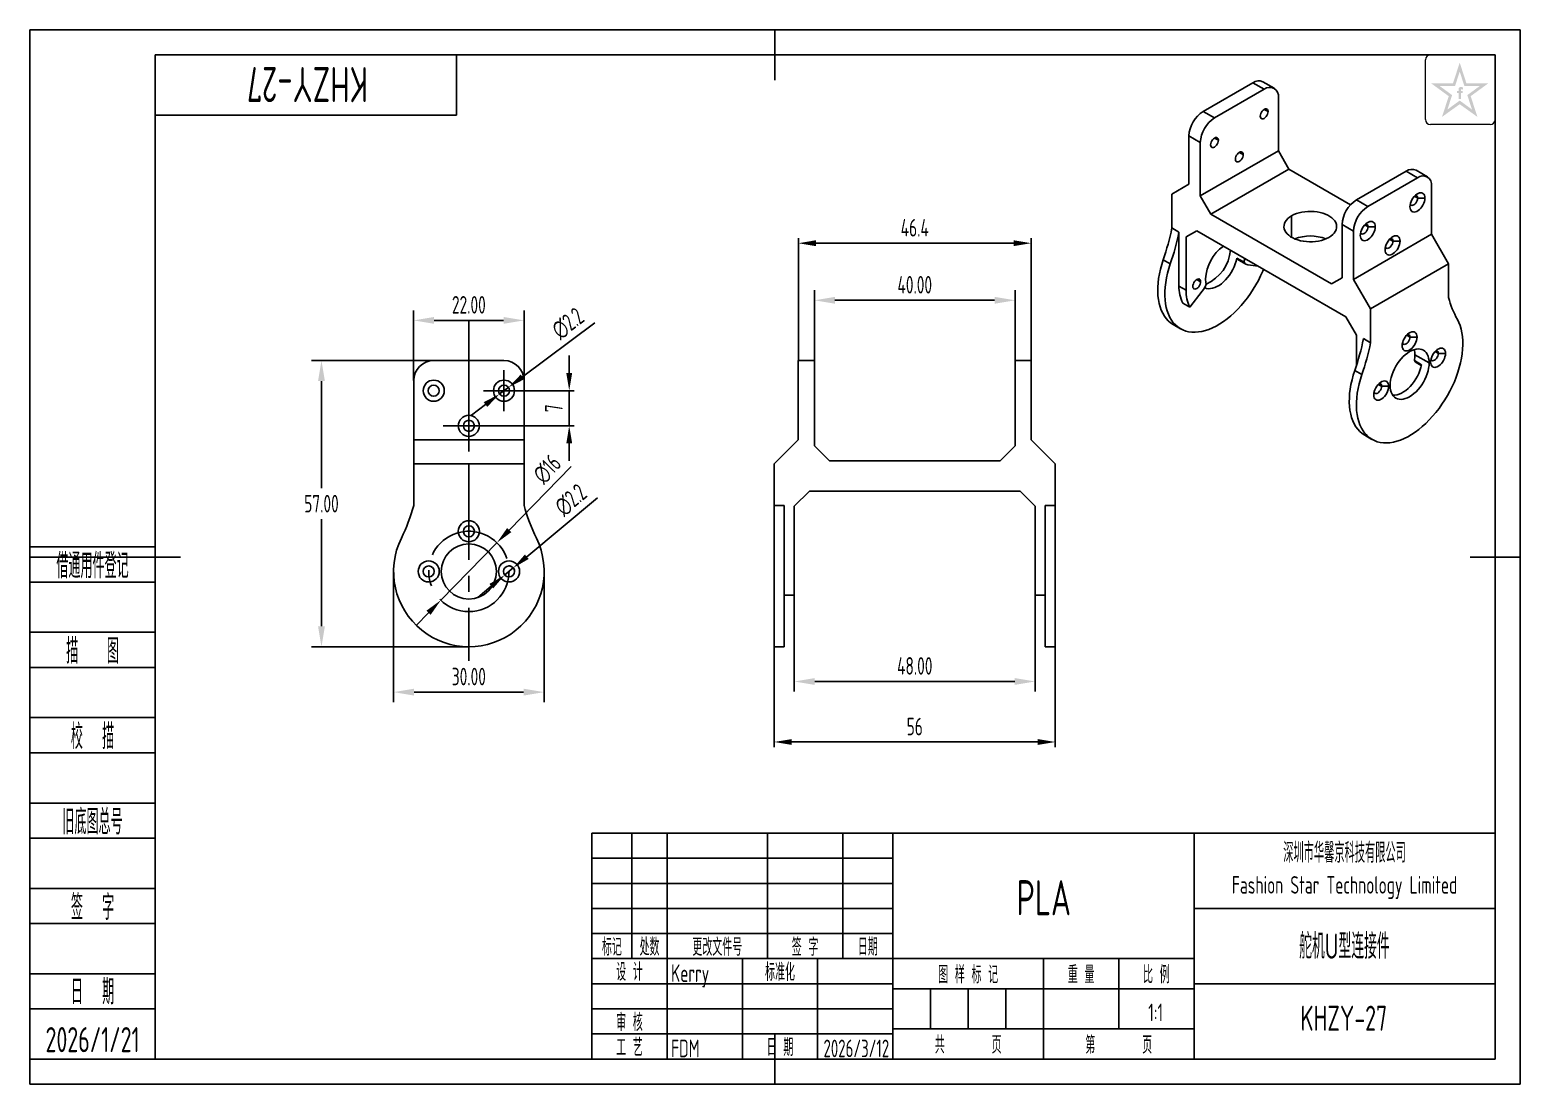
# Model space of a CAD drawing. Header units: millimetres. Extents: x 43 to 340, y 27 to 237.
import ezdxf
from ezdxf.enums import TextEntityAlignment as Align

# ---------------------------------------------------------------- set-up
doc = ezdxf.new("R2010")
doc.units = ezdxf.units.MM
doc.header["$PDSIZE"] = -1
doc.linetypes.add('CENTER2', pattern=[28.575, 19.05, -3.175, 3.175, -3.175])
for name, color, linetype in [('1轮廓实线层', 7, 'Continuous'), ('2细线层', 4, 'Continuous'), ('3中心线层', 1, 'CENTER2'), ('6文字层', 3, 'Continuous'), ('7标注层', 4, 'Continuous'), ('图框层', 7, 'Continuous')]:
    doc.layers.add(name, color=color, linetype=linetype)
doc.styles.add('PC_TEXTSTYLE', font='ISOCP.SHX', dxfattribs={"width": 0.707, "bigfont": 'GBCBIG.SHX'})
doc.styles.add('PC_TEXTSTYLE4', font='ISOCP.SHX', dxfattribs={"width": 0.707, "bigfont": 'GBCBIG.SHX'})
doc.dimstyles.new('GB_DIAMETER', dxfattribs={"dimtxt": 3.5, "dimasz": 3.5, "dimexe": 1, "dimexo": 0, "dimgap": 1.5, "dimtad": 1, "dimjust": 4, "dimdsep": 46, "dimtxsty": 'PC_TEXTSTYLE', "dimcen": 0, "dimclrd": 256, "dimclrt": 3, "dimadec": 0, "dimazin": 2, "dimtp": 0.1, "dimtm": 0.1, "dimtfac": 0.71, "dimtdec": 3, "dimtmove": 0, "dimatfit": 2, "dimfxl": 1, "dimtfill": 1, "dimarcsym": 0})
doc.dimstyles.new('GB_LINEAR', dxfattribs={"dimtxt": 3.5, "dimasz": 3.5, "dimexe": 1, "dimexo": 0, "dimgap": 1.5, "dimtad": 1, "dimdsep": 46, "dimtxsty": 'PC_TEXTSTYLE', "dimcen": 0, "dimclrd": 256, "dimclrt": 3, "dimadec": 0, "dimazin": 2, "dimtp": 0.1, "dimtm": 0.1, "dimtfac": 0.71, "dimtdec": 3, "dimtmove": 0, "dimatfit": 3, "dimfxl": 1, "dimtfill": 1, "dimarcsym": 0})

# ---------------------------------------------------------------- blocks, each defined once
blk = doc.blocks.new('ZwmFrameMain_A4^_^无分区图框^_^landscape')
at = {"layer": '1轮廓实线层'}
for p, q in [((123.5, 205), (123.5, 195)), ((0, 0), (0, 200)), ((267, 200), (0, 200)), ((267, 200), (267, 0)), ((-25, 100), (5, 100)), ((272, 100), (262, 100)), ((123.5, -5), (123.5, 5)), ((0, 0), (267, 0))]:
    blk.add_line(p, q, dxfattribs=at)
at = {"layer": '2细线层'}
for p, q in [((-25, -5), (-25, 205)), ((272, 205), (-25, 205)), ((272, 205), (272, -5)), ((-25, -5), (272, -5))]:
    blk.add_line(p, q, dxfattribs=at)
blk = doc.blocks.new('ZwmFrameMain_标题栏1')
at = {"layer": '1轮廓实线层'}
for p, q in [((-180, 0), (-180, 45)), ((0, 45), (-180, 45)), ((-172, 20), (-172, 45)), ((-165, 20), (-165, 45)), ((-145, 20), (-145, 45)), ((-130, 20), (-130, 45)), ((-120, 0), (-120, 45)), ((0, 0), (0, 45)), ((-60, 30), (0, 30)), ((-180, 20), (-60, 20)), ((-165, 0), (-165, 20)), ((-150, 0), (-150, 20)), ((-135, 0), (-135, 20)), ((-60, 15), (0, 15)), ((-180, 0), (0, 0))]:
    blk.add_line(p, q, dxfattribs=at)
at = {"layer": '1轮廓实线层', "color": 7}
for p, q in [((-60, 0), (-60, 45)), ((-180, 25), (-120, 25))]:
    blk.add_line(p, q, dxfattribs=at)
at = {"layer": '2细线层'}
for p, q in [((-180, 40), (-120, 40)), ((-180, 35), (-120, 35)), ((-180, 30), (-120, 30)), ((-90, 0), (-90, 20)), ((-75, 6), (-75, 20)), ((-180, 15), (-120, 15)), ((-120, 14), (-60, 14)), ((-112.5, 6), (-112.5, 14)), ((-105, 6), (-105, 14)), ((-97.5, 6), (-97.5, 14)), ((-180, 10), (-120, 10)), ((-120, 6), (-60, 6)), ((-180, 5), (-120, 5))]:
    blk.add_line(p, q, dxfattribs=at)
at = {"layer": '6文字层', "style": 'PC_TEXTSTYLE', "width": 0.667}
for s, p in [('标记', (-176, 22.5)), ('处数', (-168.5, 22.5)), (' 更改文件号 ', (-155, 22.5)), (' 签 字 ', (-137.5, 22.5)), (' 日期 ', (-125, 22.5)), (' 设 计 ', (-172.5, 17.51)), (' 标准化 ', (-142.5, 17.51)), (' 图 样 标 记 ', (-105, 17)), (' 重 量 ', (-82.5, 17)), (' 比 例 ', (-67.5, 17)), (' 审 核 ', (-172.5, 7.5)), (' 工 艺 ', (-172.5, 2.5)), (' 日 期 ', (-142.5, 2.5)), ('共       页', (-105, 3)), ('第       页', (-75, 3))]:
    blk.add_text(s, height=3.5, dxfattribs=at).set_placement(p, align=Align.MIDDLE)
at = {"layer": '6文字层', "style": 'PC_TEXTSTYLE', "flags": 8}
for tag, height, width, p, p2 in [('企业名称', 5, 3.445461, (-54.29, 34.82), (-5.27, 34.82)), ('产品名称或材料标记', 7, 1.034456, (-113.46, 28.64), (-66.42, 28.64)), ('图样名称', 5, 3.480264, (-54.79, 19.98), (-5.27, 19.98)), ('标准化', 3.5, 1.756036, (-133.83, 15.37), (-120.75, 15.37)), ('审核', 3.5, 2.723972, (-163.99, 5.37), (-150.63, 5.37)), ('重量', 3.5, 2.448074, (-88.46, 7.54), (-76.55, 7.54)), ('比例', 3.5, 2.367734, (-73.35, 7.54), (-61.93, 7.54)), ('图样代号', 5, 3.489916, (-54.79, 5.63), (-5.52, 5.63)), ('工艺', 3.5, 2.851598, (-164.21, 0.37), (-150.89, 0.37)), ('日期', 3.5, 2.733185, (-133.83, 0.37), (-120.75, 0.37)), ('共几页', 3.5, 0.953151, (-108.58, 1.48), (-101.56, 1.48))]:
    blk.add_attdef(tag, text='', height=height, dxfattribs=dict(at, width=width)).set_placement(p, p2, align=Align.FIT)
at = {"layer": '6文字层', "style": 'PC_TEXTSTYLE', "width": 9.901758, "flags": 8}
blk.add_attdef('设计', text='', height=3.5, rotation=359.5768, dxfattribs=at).set_placement((-164.23, 15.37), (-150.37, 15.27), align=Align.FIT)
at = {"layer": '6文字层', "color": 3, "style": 'PC_TEXTSTYLE', "width": 0.96618, "flags": 8}
blk.add_attdef('第几页', text='', height=3.5, dxfattribs=at).set_placement((-78.29, 1.5), (-71.16, 1.5), align=Align.FIT)
at = {"layer": '6文字层', "color": 0, "style": 'PC_TEXTSTYLE', "width": 0.715273, "flags": 8}
blk.add_attdef('图纸张数', text='', height=3.5, dxfattribs=at).set_placement((-2.66, -3.87), (4.46, -3.87), align=Align.FIT)
blk = doc.blocks.new('ZwmFrameMain_图样代号')
at = {"layer": '2细线层', "linetype": 'Continuous'}
for p in [(60, 0), (0, -12)]:
    blk.add_line(p, (60, -12), dxfattribs=at)
at = {"layer": '6文字层', "style": 'PC_TEXTSTYLE', "width": 2.827942}
blk.add_attdef('图样代号', text='', height=7, rotation=180, dxfattribs=at).set_placement((58.24, -2.4), (2.35, -2.4), align=Align.FIT)
blk = doc.blocks.new('ZwmFrameMain_附加栏')
at = {"layer": '2细线层'}
for p, q in [((-25, 102), (0, 102)), ((-25, 95), (0, 95)), ((-25, 85), (0, 85)), ((-25, 78), (0, 78)), ((-25, 68), (0, 68)), ((-25, 61), (0, 61)), ((-25, 51), (0, 51)), ((-25, 44), (0, 44)), ((-25, 34), (0, 34)), ((-25, 27), (0, 27)), ((-25, 17), (0, 17)), ((-25, 10), (0, 10)), ((-25, 0), (0, 0))]:
    blk.add_line(p, q, dxfattribs=at)
at = {"layer": '6文字层', "color": 3, "style": 'PC_TEXTSTYLE'}
for s, width, p in [('借通用件登记', 0.667, (-12.5, 98.5)), ('描   图', 0.6667, (-12.5, 81.5)), ('校  描', 0.667, (-12.5, 64.5)), ('旧底图总号', 0.667, (-12.5, 47.5)), ('签  字', 0.667, (-12.5, 30.5)), ('日  期', 0.667, (-12.49, 13.6))]:
    blk.add_text(s, height=5, dxfattribs=dict(at, width=width)).set_placement(p, align=Align.MIDDLE)
at = {"layer": '6文字层', "style": 'PC_TEXTSTYLE'}
for tag, width, p, p2 in [('借通用件登记', 0.671328, (-23.44, 86.36), (-1.25, 86.36)), ('描图', 2.120922, (-23.44, 69.36), (-1.25, 69.36)), ('校图', 2.149976, (-23.75, 52.06), (-1.25, 52.06)), ('旧底图总号', 0.761452, (-22.84, 35.67), (-1.86, 35.67)), ('签字', 2.026939, (-23.14, 18.37), (-1.56, 18.37)), ('日期', 1.89999, (-22.84, 1.37), (-2.17, 1.37))]:
    blk.add_attdef(tag, text='', height=5, dxfattribs=dict(at, width=width)).set_placement(p, p2, align=Align.FIT)
blk = doc.blocks.new('*D19')
at = {"layer": '7标注层', "color": 0, "lineweight": -2}
for p, q in [((199.69, 171.09), (199.69, 185.09)), ((239.69, 171.09), (239.69, 185.09))]:
    blk.add_line(p, q, dxfattribs=at)
at = {"layer": '7标注层', "lineweight": -2}
blk.add_line((203.77, 183.09), (235.61, 183.09), dxfattribs=at)
at = {"layer": '7标注层'}
for points in [[(203.77, 183.77), (203.77, 182.41), (199.69, 183.09)], [(235.61, 182.41), (235.61, 183.77), (239.69, 183.09)]]:
    blk.add_solid(points, dxfattribs=at)
at = {"layer": 'Defpoints', "color": 0}
for p in [(239.69, 183.09), (199.69, 171.09), (239.69, 171.09)]:
    blk.add_point(p, dxfattribs=at)
at = {"layer": '7标注层', "color": 3, "insert": (219.69, 186.19), "char_height": 3.5, "attachment_point": 5, "style": 'PC_TEXTSTYLE', "bg_fill": 3, "box_fill_scale": 1.1, "bg_fill_color": 257, "bg_fill_transparency": 0}
blk.add_mtext('40.00', dxfattribs=at)
blk = doc.blocks.new('*D20')
at = {"layer": '7标注层', "color": 0, "lineweight": -2}
for p, q in [((195.69, 124.38), (195.69, 105.17)), ((243.69, 124.38), (243.69, 105.17))]:
    blk.add_line(p, q, dxfattribs=at)
at = {"layer": '7标注层', "lineweight": -2}
blk.add_line((199.77, 107.17), (239.61, 107.17), dxfattribs=at)
at = {"layer": '7标注层'}
for points in [[(199.77, 107.85), (199.77, 106.49), (195.69, 107.17)], [(239.61, 106.49), (239.61, 107.85), (243.69, 107.17)]]:
    blk.add_solid(points, dxfattribs=at)
at = {"layer": 'Defpoints', "color": 0}
for p in [(195.69, 124.38), (243.69, 124.38), (243.69, 107.17)]:
    blk.add_point(p, dxfattribs=at)
at = {"layer": '7标注层', "color": 3, "insert": (219.69, 110.27), "char_height": 3.5, "attachment_point": 5, "style": 'PC_TEXTSTYLE', "bg_fill": 3, "box_fill_scale": 1.1, "bg_fill_color": 257, "bg_fill_transparency": 0}
blk.add_mtext('48.00', dxfattribs=at)
blk = doc.blocks.new('*D21')
at = {"layer": '7标注层', "color": 0, "lineweight": -2}
for p, q in [((115.83, 129.09), (115.83, 103.05)), ((145.83, 129.09), (145.83, 103.05))]:
    blk.add_line(p, q, dxfattribs=at)
at = {"layer": '7标注层', "lineweight": -2}
blk.add_line((119.91, 105.05), (141.75, 105.05), dxfattribs=at)
at = {"layer": '7标注层'}
for points in [[(119.91, 105.73), (119.91, 104.37), (115.83, 105.05)], [(141.75, 104.37), (141.75, 105.73), (145.83, 105.05)]]:
    blk.add_solid(points, dxfattribs=at)
at = {"layer": 'Defpoints', "color": 0}
for p in [(115.83, 129.09), (145.83, 129.09), (145.83, 105.05)]:
    blk.add_point(p, dxfattribs=at)
at = {"layer": '7标注层', "color": 3, "insert": (130.83, 108.15), "char_height": 3.5, "attachment_point": 5, "style": 'PC_TEXTSTYLE', "bg_fill": 3, "box_fill_scale": 1.1, "bg_fill_color": 257, "bg_fill_transparency": 0}
blk.add_mtext('30.00', dxfattribs=at)
blk = doc.blocks.new('*D22')
at = {"layer": '7标注层', "color": 0, "lineweight": -2}
for p, q in [((119.83, 167.09), (119.83, 181.09)), ((141.83, 167.09), (141.83, 181.09))]:
    blk.add_line(p, q, dxfattribs=at)
at = {"layer": '7标注层', "lineweight": -2}
blk.add_line((137.75, 179.09), (123.91, 179.09), dxfattribs=at)
at = {"layer": '7标注层'}
for points in [[(123.91, 179.77), (123.91, 178.41), (119.83, 179.09)], [(137.75, 178.41), (137.75, 179.77), (141.83, 179.09)]]:
    blk.add_solid(points, dxfattribs=at)
at = {"layer": 'Defpoints', "color": 0}
for p in [(119.83, 179.09), (119.83, 167.09), (141.83, 167.09)]:
    blk.add_point(p, dxfattribs=at)
at = {"layer": '7标注层', "color": 3, "insert": (130.83, 182.19), "char_height": 3.5, "attachment_point": 5, "style": 'PC_TEXTSTYLE', "bg_fill": 3, "box_fill_scale": 1.1, "bg_fill_color": 257, "bg_fill_transparency": 0}
blk.add_mtext('22.00', dxfattribs=at)
blk = doc.blocks.new('*D23')
at = {"layer": '7标注层', "color": 0, "lineweight": -2}
for p, q in [((123.83, 171.09), (99.46, 171.09)), ((130.83, 114.09), (99.46, 114.09))]:
    blk.add_line(p, q, dxfattribs=at)
at = {"layer": '7标注层', "lineweight": -2}
for p, q in [((101.46, 167.01), (101.46, 145.69)), ((101.46, 118.17), (101.46, 139.49))]:
    blk.add_line(p, q, dxfattribs=at)
at = {"layer": '7标注层'}
for points in [[(102.14, 167.01), (100.78, 167.01), (101.46, 171.09)], [(100.78, 118.17), (102.14, 118.17), (101.46, 114.09)]]:
    blk.add_solid(points, dxfattribs=at)
at = {"layer": 'Defpoints', "color": 0}
for p in [(123.83, 171.09), (101.46, 114.09), (130.83, 114.09)]:
    blk.add_point(p, dxfattribs=at)
at = {"layer": '7标注层', "color": 3, "insert": (101.46, 142.59), "char_height": 3.5, "attachment_point": 5, "style": 'PC_TEXTSTYLE', "bg_fill": 3, "box_fill_scale": 1.1, "bg_fill_color": 257, "bg_fill_transparency": 0}
blk.add_mtext('57.00', dxfattribs=at)
blk = doc.blocks.new('*D24')
at = {"layer": '7标注层', "lineweight": -2}
for p, q in [((155.91, 178.61), (141.52, 167.84)), ((136.95, 164.43), (138.71, 165.74)), ((134.15, 162.33), (131.35, 160.23))]:
    blk.add_line(p, q, dxfattribs=at)
at = {"layer": '7标注层'}
for points in [[(141.17, 168.31), (141.87, 167.37), (138.71, 165.74)], [(134.5, 161.86), (133.8, 162.8), (136.95, 164.43)]]:
    blk.add_solid(points, dxfattribs=at)
at = {"layer": 'Defpoints', "color": 0}
for p in [(136.95, 164.43), (138.71, 165.74)]:
    blk.add_point(p, dxfattribs=at)
at = {"layer": '7标注层', "color": 3, "insert": (150.58, 178.47), "char_height": 3.5, "attachment_point": 5, "rotation": 36.802, "style": 'PC_TEXTSTYLE', "bg_fill": 3, "box_fill_scale": 1.1, "bg_fill_color": 257, "bg_fill_transparency": 0}
blk.add_mtext('∅2.2', dxfattribs=at)
blk = doc.blocks.new('*D25')
at = {"layer": '7标注层', "lineweight": -2}
for p, q in [((156.46, 143.72), (142.37, 132.02)), ((137.99, 128.38), (139.68, 129.79)), ((135.29, 126.15), (132.6, 123.91))]:
    blk.add_line(p, q, dxfattribs=at)
at = {"layer": '7标注层', "color": 0, "lineweight": -2}
blk.add_arc((138.83, 129.09), 1.1, 0, 93.7654, dxfattribs=at)
at = {"layer": '7标注层'}
for points in [[(142, 132.47), (142.75, 131.57), (139.68, 129.79)], [(135.67, 125.7), (134.92, 126.6), (137.99, 128.38)]]:
    blk.add_solid(points, dxfattribs=at)
at = {"layer": 'Defpoints', "color": 0}
for p in [(137.99, 128.38), (139.68, 129.79)]:
    blk.add_point(p, dxfattribs=at)
at = {"layer": '7标注层', "color": 3, "insert": (151.15, 143.31), "char_height": 3.5, "attachment_point": 5, "rotation": 39.694, "style": 'PC_TEXTSTYLE', "bg_fill": 3, "box_fill_scale": 1.1, "bg_fill_color": 257, "bg_fill_transparency": 0}
blk.add_mtext('∅2.2', dxfattribs=at)
blk = doc.blocks.new('*D26')
at = {"layer": '7标注层', "color": 0, "lineweight": -2}
for p, q in [((191.69, 114.09), (191.69, 94.12)), ((247.69, 114.09), (247.69, 94.12))]:
    blk.add_line(p, q, dxfattribs=at)
at = {"layer": '7标注层', "lineweight": -2}
blk.add_line((195.19, 95.12), (244.19, 95.12), dxfattribs=at)
at = {"layer": '7标注层'}
for points in [[(195.19, 95.7), (195.19, 94.53), (191.69, 95.12)], [(244.19, 94.53), (244.19, 95.7), (247.69, 95.12)]]:
    blk.add_solid(points, dxfattribs=at)
at = {"layer": 'Defpoints', "color": 0}
for p in [(191.69, 114.09), (247.69, 114.09), (247.69, 95.12)]:
    blk.add_point(p, dxfattribs=at)
at = {"layer": '7标注层', "color": 3, "insert": (219.69, 98.19), "char_height": 3.5, "attachment_point": 5, "style": 'PC_TEXTSTYLE', "bg_fill": 3, "box_fill_scale": 1.1, "bg_fill_color": 257, "bg_fill_transparency": 0}
blk.add_mtext('56', dxfattribs=at)
blk = doc.blocks.new('*D27')
at = {"layer": '7标注层', "color": 0, "lineweight": -2}
for p, q in [((196.49, 171.09), (196.49, 195.46)), ((242.89, 171.09), (242.89, 195.46))]:
    blk.add_line(p, q, dxfattribs=at)
at = {"layer": '7标注层', "lineweight": -2}
blk.add_line((199.99, 194.46), (239.39, 194.46), dxfattribs=at)
at = {"layer": '7标注层'}
for points in [[(199.99, 195.05), (199.99, 193.88), (196.49, 194.46)], [(239.39, 193.88), (239.39, 195.05), (242.89, 194.46)]]:
    blk.add_solid(points, dxfattribs=at)
at = {"layer": 'Defpoints', "color": 0}
for p in [(242.89, 194.46), (196.49, 171.09), (242.89, 171.09)]:
    blk.add_point(p, dxfattribs=at)
at = {"layer": '7标注层', "color": 3, "insert": (219.69, 197.54), "char_height": 3.5, "attachment_point": 5, "style": 'PC_TEXTSTYLE', "bg_fill": 3, "box_fill_scale": 1.1, "bg_fill_color": 257, "bg_fill_transparency": 0}
blk.add_mtext('46.4', dxfattribs=at)
blk = doc.blocks.new('*D28')
at = {"layer": '7标注层', "lineweight": -2}
for p, q in [((151.24, 149.98), (138.87, 137.31)), ((125.24, 123.36), (136.42, 134.81)), ((122.8, 120.86), (120.35, 118.35))]:
    blk.add_line(p, q, dxfattribs=at)
at = {"layer": '7标注层'}
for points in [[(138.45, 137.72), (139.29, 136.91), (136.42, 134.81)], [(123.22, 120.45), (122.38, 121.27), (125.24, 123.36)]]:
    blk.add_solid(points, dxfattribs=at)
at = {"layer": 'Defpoints', "color": 0}
for p in [(136.42, 134.81), (125.24, 123.36)]:
    blk.add_point(p, dxfattribs=at)
at = {"layer": '7标注层', "color": 3, "insert": (146.43, 149.46), "char_height": 3.5, "attachment_point": 5, "rotation": 45.6797, "style": 'PC_TEXTSTYLE', "bg_fill": 3, "box_fill_scale": 1.1, "bg_fill_color": 257, "bg_fill_transparency": 0}
blk.add_mtext('∅16', dxfattribs=at)
blk = doc.blocks.new('*D29')
at = {"layer": '7标注层', "lineweight": -2}
for p, q in [((150.83, 168.59), (150.83, 172.09)), ((150.83, 158.09), (150.83, 165.09)), ((150.83, 154.59), (150.83, 151.09))]:
    blk.add_line(p, q, dxfattribs=at)
at = {"layer": '7标注层', "color": 0, "lineweight": -2}
for p, q in [((141.93, 165.09), (151.83, 165.09)), ((135.93, 158.09), (151.83, 158.09))]:
    blk.add_line(p, q, dxfattribs=at)
at = {"layer": '7标注层'}
for points in [[(150.25, 168.59), (151.42, 168.59), (150.83, 165.09)], [(151.42, 154.59), (150.25, 154.59), (150.83, 158.09)]]:
    blk.add_solid(points, dxfattribs=at)
at = {"layer": 'Defpoints', "color": 0}
for p in [(141.93, 165.09), (135.93, 158.09)]:
    blk.add_point(p, dxfattribs=at)
at = {"layer": '7标注层', "color": 3, "insert": (147.76, 161.59), "char_height": 3.5, "attachment_point": 5, "rotation": 90, "style": 'PC_TEXTSTYLE', "bg_fill": 3, "box_fill_scale": 1.1, "bg_fill_color": 257, "bg_fill_transparency": 0}
blk.add_mtext('7', dxfattribs=at)
at = {"layer": 'Defpoints', "color": 0}
blk.add_point((150.83, 165.09), dxfattribs=at)

msp = doc.modelspace()

# ---------------------------------------------------------------- hatches: boundary and pattern name
at = {"layer": '6文字层', "lineweight": 5}
h = msp.add_hatch(color=2, dxfattribs=at)
edge = h.paths.add_edge_path(flags=0)
edge.add_line((328.51, 224.382), (328.906, 224.382))
edge.add_line((328.906, 224.382), (328.906, 224.808))
edge.add_line((328.906, 224.808), (328.514, 224.808))
edge.add_line((328.514, 224.808), (328.514, 225.016))
edge.add_spline(control_points=[(328.514, 225.016), (328.514, 225.041), (328.513, 225.138), (328.702, 225.108), (328.82, 225.09), (328.887, 225.073), (328.915, 225.066)], knot_values=[0, 0, 0, 0, 1.4943482, 5.8188355, 8.4876202, 10.3632598, 10.3632598, 10.3632598, 10.3632598], degree=3, periodic=0)
edge.add_line((328.915, 225.066), (328.915, 225.502))
edge.add_spline(control_points=[(328.915, 225.502), (328.843, 225.519), (328.67, 225.56), (328.422, 225.581), (328.193, 225.478), (328.077, 225.333), (328.058, 225.223), (328.053, 225.192)], knot_values=[0, 0, 0, 0, 4.9341397, 11.9452686, 16.0265909, 21.3569295, 23.4510995, 23.4510995, 23.4510995, 23.4510995], degree=3, periodic=0)
edge.add_line((328.053, 225.192), (328.053, 224.808))
edge.add_line((328.053, 224.808), (327.766, 224.808))
edge.add_line((327.766, 224.808), (327.766, 224.382))
edge.add_line((327.766, 224.382), (328.055, 224.382))
edge.add_line((328.055, 224.382), (328.055, 223.192))
edge.add_line((328.055, 223.192), (328.51, 223.192))
edge.add_line((328.51, 223.192), (328.51, 224.382))
h.paths.add_polyline_path([(333.966, 226.296), (329.626, 226.296), (328.286, 230.436), (326.946, 226.296), (322.606, 226.296), (326.1, 223.748), (324.76, 219.62), (328.286, 222.144), (331.812, 219.62), (330.472, 223.748)])
h.paths.add_polyline_path([(329.799, 223.96), (330.732, 221.087), (328.286, 222.877), (325.84, 221.087), (326.772, 223.96), (324.319, 225.749), (327.35, 225.749), (328.286, 228.636), (329.221, 225.749), (332.253, 225.749)], flags=16)

# ---------------------------------------------------------------- linework, layer by layer
at = {"color": 7, "linetype": 'Continuous', "lineweight": 25}
for p, q in [((277.152, 220.716), (287.052, 226.431)), ((291.314, 225.323), (289.052, 226.629)), ((279.415, 219.41), (289.314, 225.125)), ((292.143, 212.876), (292.143, 223.491)), ((274.324, 206.192), (274.324, 215.817)), ((276.587, 203.896), (276.587, 214.511)), ((276.587, 203.896), (292.143, 212.876)), ((292.143, 212.876), (294.264, 209.202)), ((294.264, 209.202), (278.708, 200.221)), ((306.534, 202.119), (294.264, 209.202)), ((307.699, 203.082), (317.599, 208.796)), ((321.861, 207.688), (319.599, 208.994)), ((274.324, 206.192), (270.93, 204.232)), ((309.962, 201.775), (319.861, 207.49)), ((322.69, 196.232), (322.69, 205.857)), ((270.93, 204.232), (270.93, 197.497)), ((278.708, 200.221), (276.587, 203.896)), ((302.749, 186.343), (278.708, 200.221)), ((272.344, 196.681), (270.93, 197.497)), ((272.344, 185.931), (272.344, 196.681)), ((273.758, 195.73), (275.879, 196.955)), ((275.88, 196.955), (273.758, 195.73)), ((305.578, 179.81), (275.879, 196.955)), ((304.871, 187.568), (304.871, 198.183)), ((307.134, 187.252), (307.134, 196.876)), ((322.69, 196.232), (307.134, 187.252)), ((322.69, 196.232), (326.084, 190.353)), ((273.758, 195.73), (273.758, 185.115)), ((283.89, 191.483), (285.304, 190.666)), ((284.279, 191.089), (285.693, 190.273)), ((288.143, 189.875), (286.085, 190.142)), ((310.528, 181.373), (326.084, 190.353)), ((326.084, 190.353), (326.084, 183.619)), ((304.871, 187.568), (302.749, 186.343)), ((307.134, 187.252), (310.528, 181.373)), ((276.987, 184.89), (274.506, 181.704)), ((273.092, 182.52), (274.506, 181.704)), ((310.528, 181.373), (310.528, 174.638)), ((271.208, 178.247), (272.623, 177.431)), ((305.578, 179.81), (307.699, 176.136)), ((307.699, 176.136), (307.699, 170.086)), ((309.113, 175.454), (310.528, 174.638)), ((123.833, 171.086), (137.833, 171.086)), ((196.485, 171.086), (199.685, 171.086)), ((196.485, 167.086), (196.485, 171.086)), ((199.685, 171.086), (199.685, 167.086)), ((239.685, 171.086), (242.885, 171.086)), ((239.685, 167.086), (239.685, 171.086)), ((242.885, 171.086), (242.885, 167.086)), ((320.659, 170.256), (319.245, 171.072)), ((319.634, 170.679), (320.628, 170.105)), ((119.833, 155.299), (119.833, 167.086)), ((141.833, 155.299), (141.833, 167.086)), ((196.485, 155.299), (196.485, 167.086)), ((199.685, 154.086), (199.685, 167.086)), ((239.685, 154.086), (239.685, 167.086)), ((242.885, 155.299), (242.885, 167.086)), ((119.833, 155.299), (119.833, 150.499)), ((141.833, 155.299), (119.833, 155.299)), ((141.833, 155.299), (141.833, 150.499)), ((196.485, 155.299), (191.685, 150.499)), ((242.885, 155.299), (247.685, 150.499)), ((309.392, 156.204), (310.806, 155.388)), ((202.685, 151.086), (199.685, 154.086)), ((239.685, 154.086), (236.685, 151.086)), ((119.833, 150.499), (119.833, 142.251)), ((119.833, 150.499), (141.833, 150.499)), ((141.833, 150.499), (141.833, 142.251)), ((191.685, 150.499), (191.685, 142.251)), ((236.685, 151.086), (202.685, 151.086)), ((247.685, 150.499), (247.685, 142.251)), ((195.685, 142.086), (198.685, 145.086)), ((240.685, 145.086), (198.685, 145.086)), ((240.685, 145.086), (243.685, 142.086)), ((193.685, 142.251), (191.685, 142.251)), ((191.685, 142.251), (191.685, 135.716)), ((193.685, 142.251), (193.685, 135.716)), ((195.685, 142.086), (195.685, 129.086)), ((243.685, 142.086), (243.685, 129.086)), ((245.685, 142.251), (247.685, 142.251)), ((245.685, 142.251), (245.685, 135.716)), ((247.685, 142.251), (247.685, 135.716)), ((191.685, 135.716), (191.685, 114.086)), ((193.685, 135.716), (193.685, 114.086)), ((245.685, 135.716), (245.685, 114.086)), ((247.685, 135.716), (247.685, 114.086)), ((195.685, 124.379), (195.685, 129.086)), ((243.685, 124.379), (243.685, 129.086)), ((193.685, 124.379), (195.685, 124.379)), ((245.685, 124.379), (243.685, 124.379)), ((191.685, 114.086), (193.685, 114.086)), ((245.685, 114.086), (247.685, 114.086))]:
    msp.add_line(p, q, dxfattribs=at)
at = {"color": 1, "linetype": 'Continuous', "lineweight": 25}
for p, q in [((289.314, 225.125), (287.052, 226.431)), ((277.152, 220.716), (279.415, 219.41)), ((289.314, 221.123), (290.092, 220.674)), ((276.587, 214.511), (274.324, 215.817)), ((279.415, 215.409), (280.193, 214.96)), ((284.365, 212.55), (285.143, 212.101)), ((319.861, 207.49), (317.599, 208.796)), ((307.699, 203.082), (309.962, 201.775)), ((319.275, 203.828), (319.932, 203.448)), ((321.346, 203.448), (319.932, 203.448)), ((294.795, 195.629), (294.795, 199.915)), ((307.134, 196.876), (304.871, 198.183)), ((309.375, 198.113), (310.033, 197.733)), ((310.033, 197.733), (311.447, 197.733)), ((314.325, 195.254), (314.982, 194.875)), ((316.397, 194.875), (314.982, 194.875)), ((270.608, 190.343), (269.194, 191.159)), ((275.879, 187.238), (276.657, 186.789)), ((272.344, 185.931), (273.758, 185.115)), ((317.719, 176.148), (318.377, 175.768)), ((319.791, 175.768), (318.377, 175.768)), ((323.376, 172.881), (324.033, 172.502)), ((325.448, 172.502), (324.033, 172.502)), ((319.366, 172.257), (322.195, 170.624)), ((307.377, 169.116), (308.792, 168.3)), ((312.062, 166.35), (312.72, 165.97)), ((314.134, 165.97), (312.72, 165.97))]:
    msp.add_line(p, q, dxfattribs=at)
at = {"color": 7, "linetype": 'Continuous', "lineweight": 25, "flags": 128}
for points in [[(288.537, 219.776), (288.563, 220.024), (288.641, 220.286), (288.764, 220.543), (288.926, 220.779), (289.113, 220.977), (289.314, 221.124), (289.516, 221.209), (289.703, 221.228), (289.864, 221.178), (289.988, 221.063), (290.066, 220.892), (290.092, 220.674)], [(290.092, 220.674), (290.066, 220.427), (289.988, 220.165), (289.864, 219.908), (289.703, 219.672), (289.516, 219.474), (289.314, 219.327), (289.113, 219.242), (288.926, 219.223), (288.764, 219.273), (288.641, 219.387), (288.563, 219.559), (288.537, 219.776)], [(278.637, 214.061), (278.664, 214.309), (278.741, 214.571), (278.865, 214.828), (279.026, 215.064), (279.214, 215.262), (279.415, 215.409), (279.616, 215.494), (279.804, 215.513), (279.965, 215.463), (280.089, 215.348), (280.166, 215.177), (280.193, 214.96)], [(280.193, 214.96), (280.166, 214.712), (280.089, 214.45), (279.965, 214.193), (279.804, 213.957), (279.616, 213.759), (279.415, 213.612), (279.214, 213.527), (279.026, 213.508), (278.865, 213.558), (278.741, 213.673), (278.664, 213.844), (278.637, 214.061)], [(283.587, 211.203), (283.613, 211.451), (283.691, 211.712), (283.815, 211.97), (283.976, 212.205), (284.163, 212.403), (284.365, 212.55), (284.566, 212.636), (284.754, 212.654), (284.915, 212.605), (285.038, 212.49), (285.116, 212.318), (285.143, 212.101)], [(285.143, 212.101), (285.116, 211.853), (285.038, 211.592), (284.915, 211.335), (284.754, 211.099), (284.566, 210.901), (284.365, 210.754), (284.163, 210.668), (283.976, 210.65), (283.815, 210.699), (283.691, 210.814), (283.613, 210.986), (283.587, 211.203)], [(318.377, 201.734), (318.402, 202.063), (318.477, 202.411), (318.599, 202.765), (318.764, 203.113), (318.967, 203.443), (319.2, 203.744), (319.455, 204.006), (319.724, 204.219), (319.998, 204.377), (320.268, 204.475), (320.523, 204.508), (320.756, 204.476), (320.959, 204.38), (321.124, 204.222), (321.246, 204.01), (321.321, 203.749), (321.346, 203.448)], [(321.346, 203.448), (321.321, 203.118), (321.246, 202.771), (321.124, 202.417), (320.959, 202.069), (320.756, 201.739), (320.523, 201.438), (320.268, 201.176), (319.998, 200.963), (319.724, 200.804), (319.455, 200.707), (319.2, 200.674), (318.967, 200.706), (318.764, 200.802), (318.599, 200.959), (318.477, 201.172), (318.402, 201.433), (318.377, 201.734)], [(318.435, 202.243), (318.481, 202.161), (318.604, 202.046), (318.765, 201.997), (318.953, 202.015), (319.154, 202.101), (319.356, 202.248), (319.543, 202.446), (319.704, 202.682), (319.828, 202.939), (319.906, 203.2), (319.932, 203.448)], [(319.932, 203.448), (319.906, 203.665), (319.828, 203.837), (319.704, 203.952), (319.543, 204.001), (319.449, 204.001)], [(294.795, 199.915), (294.389, 199.652), (294.038, 199.363), (293.749, 199.053), (293.523, 198.726), (293.365, 198.385), (293.277, 198.036), (293.259, 197.684), (293.312, 197.333), (293.436, 196.988), (293.628, 196.653), (293.886, 196.334), (294.206, 196.034), (294.585, 195.757), (295.017, 195.508), (295.496, 195.29), (296.015, 195.105), (296.568, 194.956), (297.148, 194.845), (297.746, 194.773), (298.354, 194.743), (298.964, 194.753), (299.568, 194.804), (300.158, 194.895), (300.726, 195.025), (301.263, 195.193), (301.763, 195.395), (302.219, 195.629)], [(302.219, 195.629), (302.625, 195.892), (302.975, 196.181), (303.265, 196.491), (303.49, 196.819), (303.648, 197.159), (303.737, 197.508), (303.755, 197.86), (303.701, 198.212), (303.578, 198.557), (303.386, 198.891), (303.128, 199.211), (302.807, 199.511), (302.429, 199.787), (301.997, 200.036), (301.518, 200.255), (300.998, 200.44), (300.445, 200.589), (299.866, 200.7), (299.268, 200.771), (298.66, 200.802), (298.049, 200.791), (297.445, 200.74), (296.855, 200.649), (296.288, 200.519), (295.751, 200.352), (295.251, 200.15), (294.795, 199.915)], [(308.477, 196.019), (308.502, 196.349), (308.577, 196.696), (308.699, 197.05), (308.865, 197.398), (309.067, 197.728), (309.3, 198.029), (309.556, 198.291), (309.825, 198.504), (310.099, 198.663), (310.368, 198.76), (310.624, 198.793), (310.857, 198.761), (311.059, 198.665), (311.224, 198.508), (311.347, 198.295), (311.422, 198.034), (311.447, 197.733)], [(311.447, 197.733), (311.422, 197.404), (311.347, 197.056), (311.224, 196.702), (311.059, 196.354), (310.857, 196.024), (310.624, 195.723), (310.368, 195.461), (310.099, 195.248), (309.825, 195.09), (309.556, 194.992), (309.3, 194.959), (309.067, 194.991), (308.865, 195.087), (308.699, 195.245), (308.577, 195.457), (308.502, 195.718), (308.477, 196.019)], [(308.535, 196.528), (308.581, 196.446), (308.705, 196.332), (308.866, 196.282), (309.054, 196.3), (309.255, 196.386), (309.456, 196.533), (309.644, 196.731), (309.805, 196.967), (309.928, 197.224), (310.006, 197.486), (310.033, 197.733)], [(310.033, 197.733), (310.006, 197.95), (309.928, 198.122), (309.805, 198.237), (309.644, 198.287), (309.55, 198.286)], [(313.427, 193.16), (313.452, 193.49), (313.527, 193.838), (313.649, 194.192), (313.814, 194.539), (314.017, 194.87), (314.25, 195.171), (314.505, 195.432), (314.775, 195.646), (315.049, 195.804), (315.318, 195.902), (315.574, 195.935), (315.807, 195.903), (316.009, 195.806), (316.174, 195.649), (316.296, 195.436), (316.371, 195.175), (316.397, 194.875)], [(316.397, 194.875), (316.371, 194.545), (316.296, 194.198), (316.174, 193.844), (316.009, 193.496), (315.807, 193.166), (315.574, 192.865), (315.318, 192.603), (315.049, 192.389), (314.775, 192.231), (314.505, 192.134), (314.25, 192.101), (314.017, 192.133), (313.814, 192.229), (313.649, 192.386), (313.527, 192.599), (313.452, 192.86), (313.427, 193.16)], [(313.485, 193.67), (313.531, 193.588), (313.655, 193.473), (313.816, 193.424), (314.003, 193.442), (314.205, 193.528), (314.406, 193.675), (314.593, 193.873), (314.755, 194.108), (314.878, 194.366), (314.956, 194.627), (314.982, 194.875)], [(314.982, 194.875), (314.956, 195.092), (314.878, 195.264), (314.755, 195.379), (314.593, 195.428), (314.5, 195.427)], [(269.194, 191.159), (268.894, 190.218), (268.641, 189.283), (268.435, 188.356), (268.278, 187.443), (268.17, 186.548), (268.112, 185.675), (268.104, 184.828), (268.146, 184.012), (268.239, 183.23), (268.38, 182.486), (268.571, 181.783), (268.809, 181.124), (269.094, 180.514), (269.425, 179.954), (269.799, 179.448), (270.216, 178.997), (270.673, 178.604), (271.167, 178.271), (271.208, 178.247)], [(270.608, 190.343), (270.308, 189.402), (270.055, 188.466), (269.849, 187.54), (269.692, 186.627), (269.584, 185.731), (269.526, 184.859), (269.518, 184.012), (269.561, 183.196), (269.653, 182.413), (269.794, 181.669), (269.985, 180.966), (270.223, 180.308), (270.508, 179.698), (270.839, 179.138), (271.213, 178.631), (271.63, 178.181), (272.087, 177.788), (272.582, 177.455), (273.112, 177.183), (273.675, 176.974), (274.269, 176.828), (274.891, 176.747), (275.537, 176.73), (276.205, 176.778), (276.892, 176.891), (277.594, 177.067), (278.308, 177.307), (279.03, 177.608), (279.757, 177.97), (280.487, 178.391), (281.214, 178.869), (281.937, 179.402), (282.65, 179.986), (283.352, 180.62), (284.039, 181.3), (284.707, 182.024), (285.353, 182.787), (285.975, 183.586), (286.569, 184.417), (287.132, 185.277), (287.663, 186.161), (288.157, 187.065), (288.614, 187.985), (289.031, 188.917), (289.18, 189.277)], [(283.89, 191.483), (283.754, 190.914), (283.571, 190.338), (283.343, 189.764), (283.072, 189.198), (282.762, 188.648), (282.418, 188.122), (282.043, 187.626), (281.643, 187.166), (281.223, 186.75), (280.788, 186.382), (280.345, 186.067), (279.899, 185.809), (279.456, 185.612), (279.021, 185.479), (278.601, 185.41), (278.201, 185.408), (277.827, 185.471), (277.482, 185.6), (277.457, 185.612)], [(275.102, 185.891), (275.128, 186.138), (275.206, 186.4), (275.329, 186.657), (275.49, 186.893), (275.678, 187.091), (275.879, 187.238), (276.081, 187.323), (276.268, 187.342), (276.429, 187.292), (276.553, 187.178), (276.631, 187.006), (276.657, 186.789)], [(276.657, 186.789), (276.631, 186.541), (276.553, 186.279), (276.429, 186.022), (276.268, 185.786), (276.081, 185.588), (275.879, 185.441), (275.678, 185.356), (275.49, 185.337), (275.329, 185.387), (275.206, 185.502), (275.128, 185.673), (275.102, 185.891)], [(308.792, 168.3), (308.492, 167.359), (308.239, 166.423), (308.033, 165.497), (307.876, 164.584), (307.768, 163.688), (307.71, 162.816), (307.702, 161.969), (307.744, 161.153), (307.837, 160.37), (307.978, 159.626), (308.169, 158.923), (308.407, 158.265), (308.692, 157.655), (309.023, 157.095), (309.397, 156.588), (309.814, 156.138), (310.271, 155.745), (310.765, 155.412), (311.296, 155.14), (311.859, 154.931), (312.453, 154.785), (313.075, 154.704), (313.721, 154.687), (314.389, 154.735), (315.076, 154.848), (315.778, 155.024), (316.491, 155.264), (317.214, 155.565), (317.941, 155.927), (318.67, 156.348), (319.398, 156.826), (320.12, 157.359), (320.834, 157.943), (321.536, 158.577), (322.222, 159.257), (322.89, 159.981), (323.537, 160.744), (324.159, 161.543), (324.752, 162.374), (325.316, 163.234), (325.846, 164.118), (326.341, 165.022), (326.798, 165.942), (327.214, 166.874), (327.589, 167.813), (327.919, 168.754), (328.205, 169.694), (328.443, 170.627), (328.633, 171.55), (328.775, 172.458), (328.867, 173.347), (328.909, 174.212), (328.902, 175.049), (328.844, 175.855), (328.736, 176.626), (328.579, 177.357), (328.373, 178.047), (328.12, 178.69), (327.82, 179.285)], [(316.821, 174.054), (316.846, 174.383), (316.921, 174.731), (317.043, 175.085), (317.208, 175.433), (317.411, 175.763), (317.644, 176.064), (317.899, 176.326), (318.169, 176.539), (318.443, 176.697), (318.712, 176.795), (318.968, 176.828), (319.201, 176.796), (319.403, 176.7), (319.568, 176.542), (319.69, 176.33), (319.765, 176.069), (319.791, 175.768)], [(319.791, 175.768), (319.765, 175.439), (319.69, 175.091), (319.568, 174.737), (319.403, 174.389), (319.201, 174.059), (318.968, 173.758), (318.712, 173.496), (318.443, 173.283), (318.169, 173.124), (317.899, 173.027), (317.644, 172.994), (317.411, 173.026), (317.208, 173.122), (317.043, 173.279), (316.921, 173.492), (316.846, 173.753), (316.821, 174.054)], [(316.879, 174.563), (316.925, 174.481), (317.049, 174.367), (317.21, 174.317), (317.397, 174.335), (317.599, 174.421), (317.8, 174.568), (317.988, 174.766), (318.149, 175.002), (318.272, 175.259), (318.35, 175.52), (318.377, 175.768)], [(318.377, 175.768), (318.35, 175.985), (318.272, 176.157), (318.149, 176.272), (317.988, 176.322), (317.894, 176.321)], [(314.417, 166.134), (314.441, 166.65), (314.514, 167.189), (314.635, 167.743), (314.802, 168.304), (315.013, 168.867), (315.265, 169.423), (315.556, 169.967), (315.881, 170.49), (316.237, 170.987), (316.618, 171.451), (317.021, 171.876), (317.44, 172.257), (317.87, 172.59), (318.306, 172.87), (318.741, 173.093), (319.171, 173.257), (319.59, 173.359), (319.993, 173.399), (320.375, 173.376), (320.731, 173.29), (321.056, 173.142), (321.346, 172.934), (321.599, 172.669), (321.81, 172.35), (321.977, 171.981), (322.097, 171.567), (322.17, 171.112), (322.195, 170.624)], [(322.478, 170.787), (322.503, 171.117), (322.578, 171.464), (322.7, 171.818), (322.865, 172.166), (323.068, 172.496), (323.301, 172.797), (323.556, 173.059), (323.826, 173.273), (324.1, 173.431), (324.369, 173.528), (324.625, 173.561), (324.858, 173.529), (325.06, 173.433), (325.225, 173.276), (325.347, 173.063), (325.422, 172.802), (325.448, 172.502)], [(325.448, 172.502), (325.422, 172.172), (325.347, 171.824), (325.225, 171.47), (325.06, 171.123), (324.858, 170.792), (324.625, 170.491), (324.369, 170.23), (324.1, 170.016), (323.826, 169.858), (323.556, 169.76), (323.301, 169.727), (323.068, 169.759), (322.865, 169.856), (322.7, 170.013), (322.578, 170.226), (322.503, 170.487), (322.478, 170.787)], [(322.536, 171.296), (322.582, 171.215), (322.706, 171.1), (322.867, 171.05), (323.054, 171.069), (323.256, 171.154), (323.457, 171.301), (323.644, 171.499), (323.806, 171.735), (323.929, 171.992), (324.007, 172.254), (324.033, 172.502)], [(324.033, 172.502), (324.007, 172.719), (323.929, 172.89), (323.806, 173.005), (323.644, 173.055), (323.551, 173.054)], [(322.195, 170.624), (322.17, 170.107), (322.097, 169.568), (321.977, 169.015), (321.81, 168.453), (321.599, 167.89), (321.346, 167.334), (321.056, 166.791), (320.731, 166.267), (320.375, 165.771), (319.993, 165.307), (319.59, 164.881), (319.171, 164.5), (318.741, 164.167), (318.306, 163.888), (317.87, 163.665), (317.44, 163.501), (317.021, 163.398), (316.618, 163.358), (316.237, 163.382), (315.881, 163.468), (315.556, 163.616), (315.265, 163.823), (315.013, 164.088), (314.802, 164.407), (314.635, 164.776), (314.514, 165.19), (314.441, 165.645), (314.417, 166.134)], [(320.659, 170.256), (320.524, 169.687), (320.341, 169.111), (320.112, 168.537), (319.841, 167.971), (319.532, 167.421), (319.187, 166.895), (318.812, 166.399), (318.412, 165.94), (317.992, 165.523), (317.558, 165.155), (317.115, 164.84), (316.668, 164.583), (316.225, 164.386), (315.791, 164.252), (315.371, 164.184), (314.971, 164.181), (314.941, 164.184)], [(307.377, 169.116), (307.078, 168.175), (306.824, 167.24), (306.619, 166.313), (306.462, 165.4), (306.354, 164.505), (306.296, 163.632), (306.288, 162.785), (306.33, 161.969), (306.422, 161.187), (306.564, 160.443), (306.754, 159.74), (306.993, 159.081), (307.278, 158.471), (307.609, 157.911), (307.983, 157.405), (308.4, 156.954), (308.856, 156.561), (309.351, 156.228), (309.392, 156.204)], [(311.164, 164.256), (311.189, 164.585), (311.264, 164.933), (311.386, 165.287), (311.552, 165.635), (311.754, 165.965), (311.987, 166.266), (312.243, 166.528), (312.512, 166.741), (312.786, 166.9), (313.055, 166.997), (313.311, 167.03), (313.544, 166.998), (313.746, 166.902), (313.911, 166.745), (314.034, 166.532), (314.109, 166.271), (314.134, 165.97)], [(312.72, 165.97), (312.693, 166.187), (312.615, 166.359), (312.492, 166.474), (312.331, 166.524), (312.237, 166.523)], [(314.134, 165.97), (314.109, 165.641), (314.034, 165.293), (313.911, 164.939), (313.746, 164.591), (313.544, 164.261), (313.311, 163.96), (313.055, 163.698), (312.786, 163.485), (312.512, 163.326), (312.243, 163.229), (311.987, 163.196), (311.754, 163.228), (311.552, 163.324), (311.386, 163.481), (311.264, 163.694), (311.189, 163.955), (311.164, 164.256)], [(311.222, 164.765), (311.268, 164.683), (311.392, 164.569), (311.553, 164.519), (311.741, 164.537), (311.942, 164.623), (312.143, 164.77), (312.331, 164.968), (312.492, 165.204), (312.615, 165.461), (312.693, 165.722), (312.72, 165.97)]]:
    msp.add_lwpolyline(points, dxfattribs=at)
at = {"color": 7, "linetype": 'Continuous', "lineweight": 25}
for centre, radius, start, end in [((288.221, 224.817), 1.993, 65.38656, 125.9239), ((290.411, 223.757), 1.753, 351.27016, 128.71909), ((280.441, 215.551), 6.123, 122.48713, 177.51287), ((282.704, 214.245), 6.123, 122.48735, 177.51265), ((318.768, 207.182), 1.993, 65.38656, 125.9239), ((320.958, 206.123), 1.753, 351.27016, 128.71909), ((310.988, 197.917), 6.123, 122.48713, 177.51287), ((313.251, 196.611), 6.123, 122.48735, 177.51265), ((220.753, 207.835), 51.231, 341.00435, 348.35918), ((222.167, 207.018), 51.231, 341.00435, 348.35918), ((286.133, 186.97), 8.494, 125.51054, 177.36649), ((274.618, 193.677), 7.986, 293.19728, 355.75225), ((298.507, 187.514), 8.398, 68.40182, 111.59818), ((284.832, 192.025), 1.087, 209.94865, 239.44897), ((278.943, 191.931), 6.486, 348.75123, 355.76736), ((286.216, 191.182), 1.047, 209.47007, 262.85802), ((281.894, 187.326), 4.247, 179.5354, 193.74744), ((279.568, 185.728), 7.227, 178.385, 206.34876), ((280.982, 184.911), 7.227, 178.385, 206.34876), ((272.951, 188.029), 5.113, 322.12525, 340.43214), ((343.916, 188.248), 18.423, 194.55197, 209.1103), ((258.936, 185.792), 51.231, 341.00435, 348.35918), ((260.351, 184.975), 51.231, 341.00435, 348.35918), ((315.206, 172.302), 4.16, 359.37912, 13.60559), ((123.833, 167.086), 4, 90, 180), ((137.833, 167.086), 4, 0, 90), ((313.202, 172.291), 6.165, 348.59961, 359.67993), ((320.187, 171.615), 1.087, 209.94865, 239.44897), ((123.833, 165.086), 2.1, 0, 180), ((137.833, 165.086), 2.1, 0, 180), ((123.833, 165.086), 2.1, 180, 0), ((123.833, 165.086), 1.1, 0, 180), ((123.833, 165.086), 1.1, 180, 0), ((137.833, 165.086), 2.1, 180, 0), ((137.833, 165.086), 1.1, 0, 180), ((137.833, 165.086), 1.1, 180, 0), ((130.833, 158.086), 2.1, 0, 180), ((130.833, 158.086), 2.1, 180, 0), ((130.833, 158.086), 1.1, 0, 180), ((130.833, 158.086), 1.1, 180, 0), ((85.516, 151.415), 35.52, 333.76869, 345.04769), ((176.15, 151.415), 35.52, 194.95231, 206.23131), ((130.833, 137.086), 2.1, 0, 180), ((130.833, 137.086), 2.1, 180, 0), ((130.833, 137.086), 1.1, 0, 180), ((130.833, 137.086), 1.1, 180, 0), ((130.833, 129.086), 15, 153.76869, 26.23131), ((130.833, 129.086), 5.5, 0, 180), ((122.833, 129.086), 2.1, 0, 180), ((138.833, 129.086), 2.1, 0, 180), ((122.833, 129.086), 2.1, 180, 0), ((122.833, 129.086), 1.1, 0, 180), ((122.833, 129.086), 1.1, 180, 0), ((130.833, 129.086), 5.5, 180, 0), ((138.833, 129.086), 2.1, 180, 0), ((138.833, 129.086), 1.1, 0, 180), ((138.833, 129.086), 1.1, 180, 0)]:
    msp.add_arc(centre, radius, start, end, dxfattribs=at)
at = {"layer": '3中心线层'}
msp.add_line((141.933, 165.086), (133.733, 165.086), dxfattribs=at)
at = {"layer": '6文字层', "color": 212, "lineweight": 5}
for p, q in [((322.445, 231.963), (335.338, 231.963)), ((335.338, 231.963), (335.338, 219.08)), ((321.448, 219.08), (321.448, 230.966)), ((334.341, 218.083), (322.445, 218.083))]:
    msp.add_line(p, q, dxfattribs=at)
for centre, start, end in [((322.445, 230.966), 90, 180), ((322.445, 219.08), 180, 270), ((334.341, 219.08), 270, 0)]:
    msp.add_arc(centre, 0.997, start, end, dxfattribs=at)

# ---------------------------------------------------------------- block references
at = {"layer": '图框层'}
msp.add_blockref('ZwmFrameMain_A4^_^无分区图框^_^landscape', (68.338, 31.963), dxfattribs=at)
ref = msp.add_blockref('ZwmFrameMain_图样代号', (68.338, 231.963), dxfattribs=at)
ref.add_attrib('图样代号', 'KHZY-27', dxfattribs={"layer": '6文字层', "height": 7, "rotation": 180, "style": 'PC_TEXTSTYLE', "width": 0.707}).set_placement((98.631, 229.56), align=Align.CENTER)
ref = msp.add_blockref('ZwmFrameMain_附加栏', (68.338, 31.963), dxfattribs=at)
ref.add_attrib('日期', '2026/1/21', dxfattribs={"layer": '6文字层', "height": 5, "style": 'PC_TEXTSTYLE', "width": 0.707}).set_placement((55.837, 33.337), align=Align.CENTER)
ref = msp.add_blockref('ZwmFrameMain_标题栏1', (335.338, 31.963), dxfattribs=at)
ref.add_attrib('产品名称或材料标记', 'PLA', dxfattribs={"layer": '6文字层', "height": 7, "style": 'PC_TEXTSTYLE', "width": 0.707}).set_placement((245.396, 60.599), align=Align.CENTER)
ref.add_attrib('设计', 'Kerry', (171.11, 47.335), dxfattribs={"layer": '6文字层', "height": 3.5, "rotation": 359.57685, "style": 'PC_TEXTSTYLE', "width": 0.707})
ref.add_attrib('工艺', 'FDM', (171.128, 32.335), dxfattribs={"layer": '6文字层', "height": 3.5, "style": 'PC_TEXTSTYLE', "width": 0.707})
ref.add_attrib('日期', '2026/3/12', dxfattribs={"layer": '6文字层', "height": 3.5, "style": 'PC_TEXTSTYLE', "width": 0.628217}).set_placement((201.503, 32.335), (214.586, 32.335), align=Align.FIT)
ref.add_attrib('图样名称', '舵机U型连接件', dxfattribs={"layer": '6文字层', "height": 5, "style": 'PC_TEXTSTYLE', "width": 0.707}).set_placement((305.311, 51.941), align=Align.CENTER)
ref.add_attrib('图样代号', 'KHZY-27', dxfattribs={"layer": '6文字层', "height": 5, "style": 'PC_TEXTSTYLE', "width": 0.707}).set_placement((305.188, 37.594), align=Align.CENTER)
ref.add_attrib('比例', '1:1', dxfattribs={"layer": '6文字层', "height": 3.5, "style": 'PC_TEXTSTYLE', "width": 0.707}).set_placement((267.697, 39.506), align=Align.CENTER)

# ---------------------------------------------------------------- texts
at = {"layer": '6文字层', "insert": (305.338, 69.463), "char_height": 3.5, "width": 60, "attachment_point": 5, "style": 'PC_TEXTSTYLE4'}
msp.add_mtext('{\\H1.142857x;深圳市华馨京科技有限公司}\\P\\pxsm1,qc;Fashion Star Technology Limited', dxfattribs=at)

# ---------------------------------------------------------------- next in the draw order: dimensions: what is measured, and where the dimension line sits
at = {"layer": '7标注层'}
for base, p1, p2, picture, middle in [((239.685, 183.086), (199.685, 171.086), (239.685, 171.086), '*D19', (219.685, 186.186)), ((119.833, 179.086), (141.833, 167.086), (119.833, 167.086), '*D22', (130.833, 182.186)), ((145.833, 105.046), (115.833, 129.086), (145.833, 129.086), '*D21', (130.833, 108.146)), ((243.685, 107.173), (195.685, 124.379), (243.685, 124.379), '*D20', (219.685, 110.274))]:
    dim = msp.add_linear_dim(base=base, p1=p1, p2=p2, dimstyle='GB_LINEAR', override={"dimscale": 1, "dimtxt": 3.5, "dimasz": 4.08, "dimexe": 2, "dimexo": 0, "dimgap": 1.524, "dimtad": 1, "dimjust": 0, "dimtih": 1, "dimtoh": 1, "dimdec": 2, "dimlfac": 1, "dimzin": 0, "dimse1": 0, "dimse2": 0, "dimsd1": 0, "dimsd2": 0, "dimclrd": 256, "dimclre": 0, "dimadec": 2, "dimtofl": 1, "dimtvp": 0.1, "dimtzin": 0}, dxfattribs=at)
    dim.commit()
    dim.dimension.update_dxf_attribs({"geometry": picture, "text_midpoint": middle})

# ---------------------------------------------------------------- next in the draw order: linework, layer by layer
at = {"layer": '3中心线层'}
msp.add_line((137.833, 169.186), (137.833, 160.986), dxfattribs=at)

# ---------------------------------------------------------------- next in the draw order: dimensions: what is measured, and where the dimension line sits
at = {"layer": '7标注层'}
for base, p1, p2, picture, middle in [((242.885, 194.462), (196.485, 171.086), (242.885, 171.086), '*D27', (219.685, 197.537)), ((247.685, 95.115), (191.685, 114.086), (247.685, 114.086), '*D26', (219.685, 98.19))]:
    dim = msp.add_linear_dim(base=base, p1=p1, p2=p2, dimstyle='GB_LINEAR', override={"dimscale": 1, "dimgap": 1.5, "dimtad": 1, "dimjust": 0, "dimdec": 2, "dimlfac": 1, "dimse1": 0, "dimse2": 0, "dimsd1": 0, "dimsd2": 0, "dimclrd": 256, "dimclre": 0, "dimtofl": 1, "dimtvp": 0.1}, dxfattribs=at)
    dim.commit()
    dim.dimension.update_dxf_attribs({"geometry": picture, "text_midpoint": middle})
dim = msp.add_linear_dim(base=(101.464, 114.086), p1=(123.833, 171.086), p2=(130.833, 114.086), angle=90, dimstyle='GB_LINEAR', override={"dimscale": 1, "dimtxt": 3.5, "dimasz": 4.08, "dimexe": 2, "dimexo": 0, "dimgap": 1.524, "dimtad": 1, "dimjust": 0, "dimtih": 1, "dimtoh": 1, "dimdec": 2, "dimlfac": 1, "dimzin": 0, "dimse1": 0, "dimse2": 0, "dimsd1": 0, "dimsd2": 0, "dimclrd": 256, "dimclre": 0, "dimadec": 2, "dimtofl": 1, "dimtvp": 0.1, "dimtzin": 0}, dxfattribs=at)
dim.commit()
dim.dimension.update_dxf_attribs({"geometry": '*D23', "text_midpoint": (101.464, 142.586)})
dim = msp.add_diameter_dim_2p(p1=(137.987, 128.383), p2=(139.679, 129.788), dimstyle='GB_DIAMETER', override={"dimscale": 1, "dimgap": 1.5, "dimtad": 1, "dimjust": 4, "dimtih": 0, "dimtoh": 0, "dimdec": 2, "dimlfac": 1, "dimse1": 0, "dimse2": 0, "dimsd1": 0, "dimsd2": 0, "dimtix": 0, "dimtofl": 1, "dimatfit": 0, "dimtvp": 0.1}, dxfattribs=at)
dim.commit()
dim.dimension.update_dxf_attribs({"geometry": '*D25', "text_midpoint": (153.117, 140.942), "dimtype": 163})

# ---------------------------------------------------------------- next in the draw order: linework, layer by layer
at = {"layer": '3中心线层'}
msp.add_line((135.933, 158.086), (125.733, 158.086), dxfattribs=at)
msp.add_circle((130.833, 129.086), 8, dxfattribs=at)

# ---------------------------------------------------------------- next in the draw order: dimensions: what is measured, and where the dimension line sits
at = {"layer": '7标注层'}
dim = msp.add_diameter_dim_2p(p1=(136.952, 164.427), p2=(138.714, 165.745), dimstyle='GB_DIAMETER', override={"dimscale": 1, "dimgap": 1.5, "dimtad": 1, "dimjust": 4, "dimtih": 0, "dimtoh": 0, "dimdec": 2, "dimlfac": 1, "dimse1": 0, "dimse2": 0, "dimsd1": 0, "dimsd2": 0, "dimtix": 0, "dimtofl": 1, "dimatfit": 0, "dimtvp": 0.1}, dxfattribs=at)
dim.commit()
dim.dimension.update_dxf_attribs({"geometry": '*D24', "text_midpoint": (152.426, 176.003), "dimtype": 163})

# ---------------------------------------------------------------- next in the draw order: dimensions: what is measured, and where the dimension line sits
dim = msp.add_diameter_dim_2p(p1=(125.244, 123.362), p2=(136.422, 134.809), dimstyle='GB_DIAMETER', override={"dimscale": 1, "dimgap": 1.5, "dimtad": 1, "dimjust": 4, "dimtih": 0, "dimtoh": 0, "dimdec": 2, "dimlfac": 1, "dimse1": 0, "dimse2": 0, "dimsd1": 0, "dimsd2": 0, "dimtix": 0, "dimtofl": 1, "dimatfit": 0, "dimtvp": 0.1}, dxfattribs=at)
dim.commit()
dim.dimension.update_dxf_attribs({"geometry": '*D28', "text_midpoint": (148.631, 147.311), "dimtype": 163})

# ---------------------------------------------------------------- next in the draw order: linework, layer by layer
at = {"layer": '3中心线层'}
for p, q in [((130.833, 179.002), (130.833, 111.268)), ((130.833, 163.186), (130.833, 152.986))]:
    msp.add_line(p, q, dxfattribs=at)

# ---------------------------------------------------------------- next in the draw order: dimensions: what is measured, and where the dimension line sits
at = {"layer": '7标注层'}
dim = msp.add_linear_dim(base=(150.833, 165.086), p1=(135.933, 158.086), p2=(141.933, 165.086), angle=90, dimstyle='GB_LINEAR', override={"dimscale": 1, "dimgap": 1.5, "dimtad": 1, "dimjust": 0, "dimdec": 2, "dimlfac": 1, "dimse1": 0, "dimse2": 0, "dimsd1": 0, "dimsd2": 0, "dimclrd": 256, "dimclre": 0, "dimtofl": 1, "dimtvp": 0.1}, dxfattribs=at)
dim.commit()
dim.dimension.update_dxf_attribs({"geometry": '*D29', "text_midpoint": (147.758, 161.586)})

doc.saveas('drawing.dxf')
